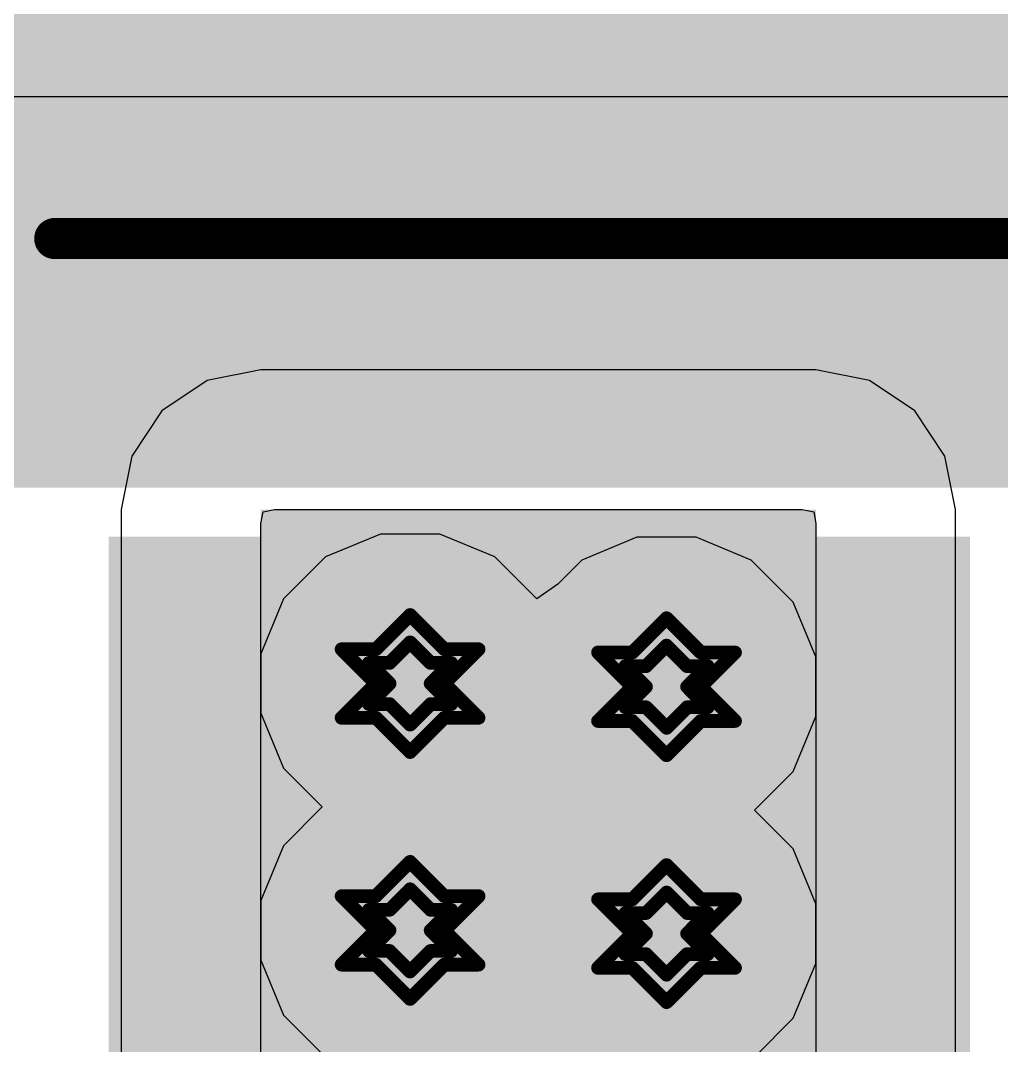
# Model space of a CAD drawing. Header units: inches. Extents: x -5 to 5328, y -4 to 5281.
# Drawn here: x 110.097 to 113.735, y 49.103 to 52.903 of the extents above; entities that cross this region are included whole.
import ezdxf

# ---------------------------------------------------------------- set-up
doc = ezdxf.new("R2010")
doc.units = ezdxf.units.IN
for name, color, linetype in [('Bottom Layer', 5, 'Continuous'), ('Bottom Solder', 6, 'Continuous'), ('Drill Drawing', 1, 'Continuous'), ('Layer 1', 16, 'Continuous'), ('Layer 2', 76, 'Continuous'), ('Top Layer', 1, 'Continuous'), ('Top Overlay', 2, 'Continuous'), ('Top Paste', 8, 'Continuous'), ('Top Solder', 216, 'Continuous'), ('Via Holes', 16, 'Continuous')]:
    doc.layers.add(name, color=color, linetype=linetype)

# ---------------------------------------------------------------- blocks, each defined once
blk = doc.blocks.new('HTSSOP_14_EP_14')
at = {"layer": 'Top Layer'}
blk.add_hatch(color=1, dxfattribs=at).paths.add_polyline_path([(1.0276, 0.915), (1.0276, -0.915), (-1.0274, -0.915), (-1.0274, 0.915)])
at = {"layer": 'Top Paste'}
blk.add_hatch(color=8, dxfattribs=at).paths.add_polyline_path([(1.0276, 0.915), (1.0276, -0.915), (-1.0274, -0.915), (-1.0274, 0.915)])
at = {"layer": 'Top Solder'}
blk.add_hatch(color=216, dxfattribs=at).paths.add_polyline_path([(1.0784, 0.9658), (1.0784, -0.9658), (-1.0782, -0.9658), (-1.0782, 0.9658)])
at = {"layer": 'Top Overlay'}
blk.add_lwpolyline([(-1.7713, 2.5762, 0.1524, 0.1524, 0), (1.7715, 2.5762, 0.1524, 0.1524, 0)], format="xyseb", dxfattribs=at)
for points in [[(-1.8094, 2.5762, 0.0762, 0.0762, 1), (-1.7332, 2.5762, 0.0762, 0.0762, 1)], [(1.7334, 2.5762, 0.0762, 0.0762, 1), (1.8096, 2.5762, 0.0762, 0.0762, 1)]]:
    blk.add_lwpolyline(points, format="xyseb", close=True, dxfattribs=at)

msp = doc.modelspace()

# ---------------------------------------------------------------- hatches: boundary and pattern name
at = {"layer": 'Bottom Layer'}
msp.add_hatch(color=5, dxfattribs=at).paths.add_polyline_path([(110.9877, 51.0898), (110.9877, 47.2361), (113.0465, 47.2361), (113.0465, 51.0898)])
h = msp.add_hatch(color=5, dxfattribs=at)
edge = h.paths.add_edge_path()
edge.add_arc((111.5415, 50.4451), 0.3, 0, 360)
h = msp.add_hatch(color=5, dxfattribs=at)
edge = h.paths.add_edge_path()
edge.add_arc((112.4925, 50.4332), 0.3, 0, 360)
h = msp.add_hatch(color=5, dxfattribs=at)
edge = h.paths.add_edge_path()
edge.add_arc((111.5415, 49.5301), 0.3, 0, 360)
h = msp.add_hatch(color=5, dxfattribs=at)
edge = h.paths.add_edge_path()
edge.add_arc((112.4925, 49.5182), 0.3, 0, 360)
at = {"layer": 'Bottom Solder'}
h = msp.add_hatch(color=6, dxfattribs=at)
edge = h.paths.add_edge_path()
edge.add_arc((111.5415, 50.4451), 0.4016, 0, 360)
h = msp.add_hatch(color=6, dxfattribs=at)
edge = h.paths.add_edge_path()
edge.add_arc((112.4925, 50.4332), 0.4016, 0, 360)
h = msp.add_hatch(color=6, dxfattribs=at)
edge = h.paths.add_edge_path()
edge.add_arc((111.5415, 49.5301), 0.4016, 0, 360)
h = msp.add_hatch(color=6, dxfattribs=at)
edge = h.paths.add_edge_path()
edge.add_arc((112.4925, 49.5182), 0.4016, 0, 360)
at = {"layer": 'Layer 1'}
h = msp.add_hatch(color=16, dxfattribs=at)
edge = h.paths.add_edge_path()
edge.add_arc((111.5415, 50.4451), 0.3, 0, 360)
h = msp.add_hatch(color=16, dxfattribs=at)
edge = h.paths.add_edge_path()
edge.add_arc((112.4925, 50.4332), 0.3, 0, 360)
h = msp.add_hatch(color=16, dxfattribs=at)
edge = h.paths.add_edge_path()
edge.add_arc((111.5415, 49.5301), 0.3, 0, 360)
h = msp.add_hatch(color=16, dxfattribs=at)
edge = h.paths.add_edge_path()
edge.add_arc((112.4925, 49.5182), 0.3, 0, 360)
at = {"layer": 'Layer 2'}
h = msp.add_hatch(color=76, dxfattribs=at)
edge = h.paths.add_edge_path()
edge.add_arc((111.5415, 50.4451), 0.3, 0, 360)
h = msp.add_hatch(color=76, dxfattribs=at)
edge = h.paths.add_edge_path()
edge.add_arc((112.4925, 50.4332), 0.3, 0, 360)
h = msp.add_hatch(color=76, dxfattribs=at)
edge = h.paths.add_edge_path()
edge.add_arc((111.5415, 49.5301), 0.3, 0, 360)
h = msp.add_hatch(color=76, dxfattribs=at)
edge = h.paths.add_edge_path()
edge.add_arc((112.4925, 49.5182), 0.3, 0, 360)
at = {"layer": 'Top Layer'}
for points in [[(105.3594, 51.1706), (116.8602, 51.1706), (116.8602, 56.8122), (105.3594, 56.8122)], [(110.4241, 46.942), (113.6178, 46.942), (113.6178, 50.9896), (110.4241, 50.9896)]]:
    msp.add_hatch(color=1, dxfattribs=at).paths.add_polyline_path(points)
h = msp.add_hatch(color=1, dxfattribs=at)
edge = h.paths.add_edge_path()
edge.add_arc((111.5415, 50.4451), 0.3, 0, 360)
h = msp.add_hatch(color=1, dxfattribs=at)
edge = h.paths.add_edge_path()
edge.add_arc((112.4925, 50.4332), 0.3, 0, 360)
h = msp.add_hatch(color=1, dxfattribs=at)
edge = h.paths.add_edge_path()
edge.add_arc((111.5415, 49.5301), 0.3, 0, 360)
h = msp.add_hatch(color=1, dxfattribs=at)
edge = h.paths.add_edge_path()
edge.add_arc((112.4925, 49.5182), 0.3, 0, 360)
at = {"layer": 'Top Solder'}
h = msp.add_hatch(color=216, dxfattribs=at)
edge = h.paths.add_edge_path()
edge.add_arc((111.5415, 50.4451), 0.4016, 0, 360)
h = msp.add_hatch(color=216, dxfattribs=at)
edge = h.paths.add_edge_path()
edge.add_arc((112.4925, 50.4332), 0.4016, 0, 360)
h = msp.add_hatch(color=216, dxfattribs=at)
edge = h.paths.add_edge_path()
edge.add_arc((111.5415, 49.5301), 0.4016, 0, 360)
h = msp.add_hatch(color=216, dxfattribs=at)
edge = h.paths.add_edge_path()
edge.add_arc((112.4925, 49.5182), 0.4016, 0, 360)
at = {"layer": 'Via Holes'}
h = msp.add_hatch(color=7, dxfattribs=at)
edge = h.paths.add_edge_path()
edge.add_arc((111.5415, 50.4451), 0.15, 0, 360)
h = msp.add_hatch(color=7, dxfattribs=at)
edge = h.paths.add_edge_path()
edge.add_arc((112.4925, 50.4332), 0.15, 0, 360)
h = msp.add_hatch(color=7, dxfattribs=at)
edge = h.paths.add_edge_path()
edge.add_arc((111.5415, 49.5301), 0.15, 0, 360)
h = msp.add_hatch(color=7, dxfattribs=at)
edge = h.paths.add_edge_path()
edge.add_arc((112.4925, 49.5182), 0.15, 0, 360)

# ---------------------------------------------------------------- linework, layer by layer
at = {"layer": 'Bottom Layer'}
for p, q in [((110.9877, 51.6078), (110.7895, 51.5683)), ((113.0465, 51.6078), (110.9877, 51.6078)), ((113.2447, 51.5683), (113.0465, 51.6078)), ((110.7895, 51.5683), (110.6215, 51.4561)), ((113.4128, 51.4561), (113.2447, 51.5683)), ((110.6215, 51.4561), (110.5092, 51.288)), ((113.525, 51.288), (113.4128, 51.4561)), ((110.5092, 51.288), (110.4698, 51.0898)), ((113.5645, 51.0898), (113.525, 51.288)), ((110.4698, 51.0898), (110.4698, 47.2361)), ((110.9877, 51.0388), (110.9962, 51.0813)), ((110.9962, 51.0813), (111.0387, 51.0898)), ((111.0387, 51.0898), (112.9955, 51.0898)), ((112.9955, 51.0898), (113.0381, 51.0813)), ((113.0381, 51.0813), (113.0465, 51.0388)), ((113.5645, 47.2361), (113.5645, 51.0898)), ((110.9877, 47.2871), (110.9877, 51.0388)), ((113.0465, 51.0388), (113.0465, 47.2871))]:
    msp.add_line(p, q, dxfattribs=at)
at = {"layer": 'Drill Drawing'}
for points in [[(111.4145, 50.5721, 0.0508, 0.0508, 0), (111.5415, 50.6991, 0.0508, 0.0508, 0)], [(111.5415, 50.6991, 0.0508, 0.0508, 0), (111.6685, 50.5721, 0.0508, 0.0508, 0)], [(112.3655, 50.5602, 0.0508, 0.0508, 0), (112.4925, 50.6872, 0.0508, 0.0508, 0)], [(112.4925, 50.6872, 0.0508, 0.0508, 0), (112.6195, 50.5602, 0.0508, 0.0508, 0)], [(111.4653, 50.5213, 0.0508, 0.0508, 0), (111.5415, 50.5975, 0.0508, 0.0508, 0)], [(111.5415, 50.5975, 0.0508, 0.0508, 0), (111.6177, 50.5213, 0.0508, 0.0508, 0)], [(112.4163, 50.5094, 0.0508, 0.0508, 0), (112.4925, 50.5856, 0.0508, 0.0508, 0)], [(112.4925, 50.5856, 0.0508, 0.0508, 0), (112.5687, 50.5094, 0.0508, 0.0508, 0)], [(111.2875, 50.5721, 0.0508, 0.0508, 0), (111.4145, 50.4451, 0.0508, 0.0508, 0)], [(111.2875, 50.5721, 0.0508, 0.0508, 0), (111.4145, 50.5721, 0.0508, 0.0508, 0)], [(111.6685, 50.5721, 0.0508, 0.0508, 0), (111.7955, 50.5721, 0.0508, 0.0508, 0)], [(111.6685, 50.4451, 0.0508, 0.0508, 0), (111.7955, 50.5721, 0.0508, 0.0508, 0)], [(112.2385, 50.5602, 0.0508, 0.0508, 0), (112.3655, 50.4332, 0.0508, 0.0508, 0)], [(112.2385, 50.5602, 0.0508, 0.0508, 0), (112.3655, 50.5602, 0.0508, 0.0508, 0)], [(112.6195, 50.5602, 0.0508, 0.0508, 0), (112.7465, 50.5602, 0.0508, 0.0508, 0)], [(112.6195, 50.4332, 0.0508, 0.0508, 0), (112.7465, 50.5602, 0.0508, 0.0508, 0)], [(111.3891, 50.5213, 0.0508, 0.0508, 0), (111.4653, 50.4451, 0.0508, 0.0508, 0)], [(111.3891, 50.5213, 0.0508, 0.0508, 0), (111.4653, 50.5213, 0.0508, 0.0508, 0)], [(111.6177, 50.5213, 0.0508, 0.0508, 0), (111.6939, 50.5213, 0.0508, 0.0508, 0)], [(111.6177, 50.4451, 0.0508, 0.0508, 0), (111.6939, 50.5213, 0.0508, 0.0508, 0)], [(112.3401, 50.5094, 0.0508, 0.0508, 0), (112.4163, 50.4332, 0.0508, 0.0508, 0)], [(112.3401, 50.5094, 0.0508, 0.0508, 0), (112.4163, 50.5094, 0.0508, 0.0508, 0)], [(112.5687, 50.5094, 0.0508, 0.0508, 0), (112.6449, 50.5094, 0.0508, 0.0508, 0)], [(112.5687, 50.4332, 0.0508, 0.0508, 0), (112.6449, 50.5094, 0.0508, 0.0508, 0)], [(111.2875, 50.3181, 0.0508, 0.0508, 0), (111.4145, 50.4451, 0.0508, 0.0508, 0)], [(111.3891, 50.3689, 0.0508, 0.0508, 0), (111.4653, 50.4451, 0.0508, 0.0508, 0)], [(111.6177, 50.4451, 0.0508, 0.0508, 0), (111.6939, 50.3689, 0.0508, 0.0508, 0)], [(111.6685, 50.4451, 0.0508, 0.0508, 0), (111.7955, 50.3181, 0.0508, 0.0508, 0)], [(112.2385, 50.3062, 0.0508, 0.0508, 0), (112.3655, 50.4332, 0.0508, 0.0508, 0)], [(112.3401, 50.357, 0.0508, 0.0508, 0), (112.4163, 50.4332, 0.0508, 0.0508, 0)], [(112.5687, 50.4332, 0.0508, 0.0508, 0), (112.6449, 50.357, 0.0508, 0.0508, 0)], [(112.6195, 50.4332, 0.0508, 0.0508, 0), (112.7465, 50.3062, 0.0508, 0.0508, 0)], [(111.3891, 50.3689, 0.0508, 0.0508, 0), (111.4653, 50.3689, 0.0508, 0.0508, 0)], [(111.4653, 50.3689, 0.0508, 0.0508, 0), (111.5415, 50.2927, 0.0508, 0.0508, 0)], [(111.5415, 50.2927, 0.0508, 0.0508, 0), (111.6177, 50.3689, 0.0508, 0.0508, 0)], [(111.6177, 50.3689, 0.0508, 0.0508, 0), (111.6939, 50.3689, 0.0508, 0.0508, 0)], [(112.3401, 50.357, 0.0508, 0.0508, 0), (112.4163, 50.357, 0.0508, 0.0508, 0)], [(112.4163, 50.357, 0.0508, 0.0508, 0), (112.4925, 50.2808, 0.0508, 0.0508, 0)], [(112.4925, 50.2808, 0.0508, 0.0508, 0), (112.5687, 50.357, 0.0508, 0.0508, 0)], [(112.5687, 50.357, 0.0508, 0.0508, 0), (112.6449, 50.357, 0.0508, 0.0508, 0)], [(111.2875, 50.3181, 0.0508, 0.0508, 0), (111.4145, 50.3181, 0.0508, 0.0508, 0)], [(111.4145, 50.3181, 0.0508, 0.0508, 0), (111.5415, 50.1911, 0.0508, 0.0508, 0)], [(111.5415, 50.1911, 0.0508, 0.0508, 0), (111.6685, 50.3181, 0.0508, 0.0508, 0)], [(111.6685, 50.3181, 0.0508, 0.0508, 0), (111.7955, 50.3181, 0.0508, 0.0508, 0)], [(112.2385, 50.3062, 0.0508, 0.0508, 0), (112.3655, 50.3062, 0.0508, 0.0508, 0)], [(112.3655, 50.3062, 0.0508, 0.0508, 0), (112.4925, 50.1792, 0.0508, 0.0508, 0)], [(112.4925, 50.1792, 0.0508, 0.0508, 0), (112.6195, 50.3062, 0.0508, 0.0508, 0)], [(112.6195, 50.3062, 0.0508, 0.0508, 0), (112.7465, 50.3062, 0.0508, 0.0508, 0)], [(111.4145, 49.6571, 0.0508, 0.0508, 0), (111.5415, 49.7841, 0.0508, 0.0508, 0)], [(111.5415, 49.7841, 0.0508, 0.0508, 0), (111.6685, 49.6571, 0.0508, 0.0508, 0)], [(112.3655, 49.6452, 0.0508, 0.0508, 0), (112.4925, 49.7722, 0.0508, 0.0508, 0)], [(112.4925, 49.7722, 0.0508, 0.0508, 0), (112.6195, 49.6452, 0.0508, 0.0508, 0)], [(111.4653, 49.6063, 0.0508, 0.0508, 0), (111.5415, 49.6825, 0.0508, 0.0508, 0)], [(111.5415, 49.6825, 0.0508, 0.0508, 0), (111.6177, 49.6063, 0.0508, 0.0508, 0)], [(112.4163, 49.5944, 0.0508, 0.0508, 0), (112.4925, 49.6706, 0.0508, 0.0508, 0)], [(112.4925, 49.6706, 0.0508, 0.0508, 0), (112.5687, 49.5944, 0.0508, 0.0508, 0)], [(111.2875, 49.6571, 0.0508, 0.0508, 0), (111.4145, 49.5301, 0.0508, 0.0508, 0)], [(111.2875, 49.6571, 0.0508, 0.0508, 0), (111.4145, 49.6571, 0.0508, 0.0508, 0)], [(111.6685, 49.6571, 0.0508, 0.0508, 0), (111.7955, 49.6571, 0.0508, 0.0508, 0)], [(111.6685, 49.5301, 0.0508, 0.0508, 0), (111.7955, 49.6571, 0.0508, 0.0508, 0)], [(112.2385, 49.6452, 0.0508, 0.0508, 0), (112.3655, 49.5182, 0.0508, 0.0508, 0)], [(112.2385, 49.6452, 0.0508, 0.0508, 0), (112.3655, 49.6452, 0.0508, 0.0508, 0)], [(112.6195, 49.6452, 0.0508, 0.0508, 0), (112.7465, 49.6452, 0.0508, 0.0508, 0)], [(112.6195, 49.5182, 0.0508, 0.0508, 0), (112.7465, 49.6452, 0.0508, 0.0508, 0)], [(111.3891, 49.6063, 0.0508, 0.0508, 0), (111.4653, 49.5301, 0.0508, 0.0508, 0)], [(111.3891, 49.6063, 0.0508, 0.0508, 0), (111.4653, 49.6063, 0.0508, 0.0508, 0)], [(111.6177, 49.6063, 0.0508, 0.0508, 0), (111.6939, 49.6063, 0.0508, 0.0508, 0)], [(111.6177, 49.5301, 0.0508, 0.0508, 0), (111.6939, 49.6063, 0.0508, 0.0508, 0)], [(112.3401, 49.5944, 0.0508, 0.0508, 0), (112.4163, 49.5182, 0.0508, 0.0508, 0)], [(112.3401, 49.5944, 0.0508, 0.0508, 0), (112.4163, 49.5944, 0.0508, 0.0508, 0)], [(112.5687, 49.5944, 0.0508, 0.0508, 0), (112.6449, 49.5944, 0.0508, 0.0508, 0)], [(112.5687, 49.5182, 0.0508, 0.0508, 0), (112.6449, 49.5944, 0.0508, 0.0508, 0)], [(111.2875, 49.4031, 0.0508, 0.0508, 0), (111.4145, 49.5301, 0.0508, 0.0508, 0)], [(111.3891, 49.4539, 0.0508, 0.0508, 0), (111.4653, 49.5301, 0.0508, 0.0508, 0)], [(111.6177, 49.5301, 0.0508, 0.0508, 0), (111.6939, 49.4539, 0.0508, 0.0508, 0)], [(111.6685, 49.5301, 0.0508, 0.0508, 0), (111.7955, 49.4031, 0.0508, 0.0508, 0)], [(112.2385, 49.3912, 0.0508, 0.0508, 0), (112.3655, 49.5182, 0.0508, 0.0508, 0)], [(112.3401, 49.442, 0.0508, 0.0508, 0), (112.4163, 49.5182, 0.0508, 0.0508, 0)], [(112.5687, 49.5182, 0.0508, 0.0508, 0), (112.6449, 49.442, 0.0508, 0.0508, 0)], [(112.6195, 49.5182, 0.0508, 0.0508, 0), (112.7465, 49.3912, 0.0508, 0.0508, 0)], [(111.3891, 49.4539, 0.0508, 0.0508, 0), (111.4653, 49.4539, 0.0508, 0.0508, 0)], [(111.4653, 49.4539, 0.0508, 0.0508, 0), (111.5415, 49.3777, 0.0508, 0.0508, 0)], [(111.5415, 49.3777, 0.0508, 0.0508, 0), (111.6177, 49.4539, 0.0508, 0.0508, 0)], [(111.6177, 49.4539, 0.0508, 0.0508, 0), (111.6939, 49.4539, 0.0508, 0.0508, 0)], [(112.3401, 49.442, 0.0508, 0.0508, 0), (112.4163, 49.442, 0.0508, 0.0508, 0)], [(112.4163, 49.442, 0.0508, 0.0508, 0), (112.4925, 49.3658, 0.0508, 0.0508, 0)], [(112.4925, 49.3658, 0.0508, 0.0508, 0), (112.5687, 49.442, 0.0508, 0.0508, 0)], [(112.5687, 49.442, 0.0508, 0.0508, 0), (112.6449, 49.442, 0.0508, 0.0508, 0)], [(111.2875, 49.4031, 0.0508, 0.0508, 0), (111.4145, 49.4031, 0.0508, 0.0508, 0)], [(111.4145, 49.4031, 0.0508, 0.0508, 0), (111.5415, 49.2761, 0.0508, 0.0508, 0)], [(111.5415, 49.2761, 0.0508, 0.0508, 0), (111.6685, 49.4031, 0.0508, 0.0508, 0)], [(111.6685, 49.4031, 0.0508, 0.0508, 0), (111.7955, 49.4031, 0.0508, 0.0508, 0)], [(112.2385, 49.3912, 0.0508, 0.0508, 0), (112.3655, 49.3912, 0.0508, 0.0508, 0)], [(112.3655, 49.3912, 0.0508, 0.0508, 0), (112.4925, 49.2642, 0.0508, 0.0508, 0)], [(112.4925, 49.2642, 0.0508, 0.0508, 0), (112.6195, 49.3912, 0.0508, 0.0508, 0)], [(112.6195, 49.3912, 0.0508, 0.0508, 0), (112.7465, 49.3912, 0.0508, 0.0508, 0)]]:
    msp.add_lwpolyline(points, format="xyseb", dxfattribs=at)
for points in [[(111.5288, 50.6991, 0.0254, 0.0254, 1), (111.5542, 50.6991, 0.0254, 0.0254, 1)], [(111.5288, 50.6991, 0.0254, 0.0254, 1), (111.5542, 50.6991, 0.0254, 0.0254, 1)], [(112.4798, 50.6872, 0.0254, 0.0254, 1), (112.5052, 50.6872, 0.0254, 0.0254, 1)], [(112.4798, 50.6872, 0.0254, 0.0254, 1), (112.5052, 50.6872, 0.0254, 0.0254, 1)], [(111.5288, 50.5975, 0.0254, 0.0254, 1), (111.5542, 50.5975, 0.0254, 0.0254, 1)], [(111.5288, 50.5975, 0.0254, 0.0254, 1), (111.5542, 50.5975, 0.0254, 0.0254, 1)], [(112.4798, 50.5856, 0.0254, 0.0254, 1), (112.5052, 50.5856, 0.0254, 0.0254, 1)], [(112.4798, 50.5856, 0.0254, 0.0254, 1), (112.5052, 50.5856, 0.0254, 0.0254, 1)], [(111.2748, 50.5721, 0.0254, 0.0254, 1), (111.3002, 50.5721, 0.0254, 0.0254, 1)], [(111.2748, 50.5721, 0.0254, 0.0254, 1), (111.3002, 50.5721, 0.0254, 0.0254, 1)], [(111.4018, 50.5721, 0.0254, 0.0254, 1), (111.4272, 50.5721, 0.0254, 0.0254, 1)], [(111.4018, 50.5721, 0.0254, 0.0254, 1), (111.4272, 50.5721, 0.0254, 0.0254, 1)], [(111.6558, 50.5721, 0.0254, 0.0254, 1), (111.6812, 50.5721, 0.0254, 0.0254, 1)], [(111.6558, 50.5721, 0.0254, 0.0254, 1), (111.6812, 50.5721, 0.0254, 0.0254, 1)], [(111.7828, 50.5721, 0.0254, 0.0254, 1), (111.8082, 50.5721, 0.0254, 0.0254, 1)], [(111.7828, 50.5721, 0.0254, 0.0254, 1), (111.8082, 50.5721, 0.0254, 0.0254, 1)], [(112.2258, 50.5602, 0.0254, 0.0254, 1), (112.2512, 50.5602, 0.0254, 0.0254, 1)], [(112.2258, 50.5602, 0.0254, 0.0254, 1), (112.2512, 50.5602, 0.0254, 0.0254, 1)], [(112.3528, 50.5602, 0.0254, 0.0254, 1), (112.3782, 50.5602, 0.0254, 0.0254, 1)], [(112.3528, 50.5602, 0.0254, 0.0254, 1), (112.3782, 50.5602, 0.0254, 0.0254, 1)], [(112.6068, 50.5602, 0.0254, 0.0254, 1), (112.6322, 50.5602, 0.0254, 0.0254, 1)], [(112.6068, 50.5602, 0.0254, 0.0254, 1), (112.6322, 50.5602, 0.0254, 0.0254, 1)], [(112.7338, 50.5602, 0.0254, 0.0254, 1), (112.7592, 50.5602, 0.0254, 0.0254, 1)], [(112.7338, 50.5602, 0.0254, 0.0254, 1), (112.7592, 50.5602, 0.0254, 0.0254, 1)], [(111.3764, 50.5213, 0.0254, 0.0254, 1), (111.4018, 50.5213, 0.0254, 0.0254, 1)], [(111.3764, 50.5213, 0.0254, 0.0254, 1), (111.4018, 50.5213, 0.0254, 0.0254, 1)], [(111.4526, 50.5213, 0.0254, 0.0254, 1), (111.478, 50.5213, 0.0254, 0.0254, 1)], [(111.4526, 50.5213, 0.0254, 0.0254, 1), (111.478, 50.5213, 0.0254, 0.0254, 1)], [(111.605, 50.5213, 0.0254, 0.0254, 1), (111.6304, 50.5213, 0.0254, 0.0254, 1)], [(111.605, 50.5213, 0.0254, 0.0254, 1), (111.6304, 50.5213, 0.0254, 0.0254, 1)], [(111.6812, 50.5213, 0.0254, 0.0254, 1), (111.7066, 50.5213, 0.0254, 0.0254, 1)], [(111.6812, 50.5213, 0.0254, 0.0254, 1), (111.7066, 50.5213, 0.0254, 0.0254, 1)], [(112.3274, 50.5094, 0.0254, 0.0254, 1), (112.3528, 50.5094, 0.0254, 0.0254, 1)], [(112.3274, 50.5094, 0.0254, 0.0254, 1), (112.3528, 50.5094, 0.0254, 0.0254, 1)], [(112.4036, 50.5094, 0.0254, 0.0254, 1), (112.429, 50.5094, 0.0254, 0.0254, 1)], [(112.4036, 50.5094, 0.0254, 0.0254, 1), (112.429, 50.5094, 0.0254, 0.0254, 1)], [(112.556, 50.5094, 0.0254, 0.0254, 1), (112.5814, 50.5094, 0.0254, 0.0254, 1)], [(112.556, 50.5094, 0.0254, 0.0254, 1), (112.5814, 50.5094, 0.0254, 0.0254, 1)], [(112.6322, 50.5094, 0.0254, 0.0254, 1), (112.6576, 50.5094, 0.0254, 0.0254, 1)], [(112.6322, 50.5094, 0.0254, 0.0254, 1), (112.6576, 50.5094, 0.0254, 0.0254, 1)], [(111.4018, 50.4451, 0.0254, 0.0254, 1), (111.4272, 50.4451, 0.0254, 0.0254, 1)], [(111.4018, 50.4451, 0.0254, 0.0254, 1), (111.4272, 50.4451, 0.0254, 0.0254, 1)], [(111.4526, 50.4451, 0.0254, 0.0254, 1), (111.478, 50.4451, 0.0254, 0.0254, 1)], [(111.4526, 50.4451, 0.0254, 0.0254, 1), (111.478, 50.4451, 0.0254, 0.0254, 1)], [(111.605, 50.4451, 0.0254, 0.0254, 1), (111.6304, 50.4451, 0.0254, 0.0254, 1)], [(111.605, 50.4451, 0.0254, 0.0254, 1), (111.6304, 50.4451, 0.0254, 0.0254, 1)], [(111.6558, 50.4451, 0.0254, 0.0254, 1), (111.6812, 50.4451, 0.0254, 0.0254, 1)], [(111.6558, 50.4451, 0.0254, 0.0254, 1), (111.6812, 50.4451, 0.0254, 0.0254, 1)], [(112.3528, 50.4332, 0.0254, 0.0254, 1), (112.3782, 50.4332, 0.0254, 0.0254, 1)], [(112.3528, 50.4332, 0.0254, 0.0254, 1), (112.3782, 50.4332, 0.0254, 0.0254, 1)], [(112.4036, 50.4332, 0.0254, 0.0254, 1), (112.429, 50.4332, 0.0254, 0.0254, 1)], [(112.4036, 50.4332, 0.0254, 0.0254, 1), (112.429, 50.4332, 0.0254, 0.0254, 1)], [(112.556, 50.4332, 0.0254, 0.0254, 1), (112.5814, 50.4332, 0.0254, 0.0254, 1)], [(112.556, 50.4332, 0.0254, 0.0254, 1), (112.5814, 50.4332, 0.0254, 0.0254, 1)], [(112.6068, 50.4332, 0.0254, 0.0254, 1), (112.6322, 50.4332, 0.0254, 0.0254, 1)], [(112.6068, 50.4332, 0.0254, 0.0254, 1), (112.6322, 50.4332, 0.0254, 0.0254, 1)], [(111.3764, 50.3689, 0.0254, 0.0254, 1), (111.4018, 50.3689, 0.0254, 0.0254, 1)], [(111.3764, 50.3689, 0.0254, 0.0254, 1), (111.4018, 50.3689, 0.0254, 0.0254, 1)], [(111.4526, 50.3689, 0.0254, 0.0254, 1), (111.478, 50.3689, 0.0254, 0.0254, 1)], [(111.4526, 50.3689, 0.0254, 0.0254, 1), (111.478, 50.3689, 0.0254, 0.0254, 1)], [(111.605, 50.3689, 0.0254, 0.0254, 1), (111.6304, 50.3689, 0.0254, 0.0254, 1)], [(111.605, 50.3689, 0.0254, 0.0254, 1), (111.6304, 50.3689, 0.0254, 0.0254, 1)], [(111.6812, 50.3689, 0.0254, 0.0254, 1), (111.7066, 50.3689, 0.0254, 0.0254, 1)], [(111.6812, 50.3689, 0.0254, 0.0254, 1), (111.7066, 50.3689, 0.0254, 0.0254, 1)], [(112.3274, 50.357, 0.0254, 0.0254, 1), (112.3528, 50.357, 0.0254, 0.0254, 1)], [(112.3274, 50.357, 0.0254, 0.0254, 1), (112.3528, 50.357, 0.0254, 0.0254, 1)], [(112.4036, 50.357, 0.0254, 0.0254, 1), (112.429, 50.357, 0.0254, 0.0254, 1)], [(112.4036, 50.357, 0.0254, 0.0254, 1), (112.429, 50.357, 0.0254, 0.0254, 1)], [(112.556, 50.357, 0.0254, 0.0254, 1), (112.5814, 50.357, 0.0254, 0.0254, 1)], [(112.556, 50.357, 0.0254, 0.0254, 1), (112.5814, 50.357, 0.0254, 0.0254, 1)], [(112.6322, 50.357, 0.0254, 0.0254, 1), (112.6576, 50.357, 0.0254, 0.0254, 1)], [(112.6322, 50.357, 0.0254, 0.0254, 1), (112.6576, 50.357, 0.0254, 0.0254, 1)], [(111.2748, 50.3181, 0.0254, 0.0254, 1), (111.3002, 50.3181, 0.0254, 0.0254, 1)], [(111.2748, 50.3181, 0.0254, 0.0254, 1), (111.3002, 50.3181, 0.0254, 0.0254, 1)], [(111.4018, 50.3181, 0.0254, 0.0254, 1), (111.4272, 50.3181, 0.0254, 0.0254, 1)], [(111.4018, 50.3181, 0.0254, 0.0254, 1), (111.4272, 50.3181, 0.0254, 0.0254, 1)], [(111.6558, 50.3181, 0.0254, 0.0254, 1), (111.6812, 50.3181, 0.0254, 0.0254, 1)], [(111.6558, 50.3181, 0.0254, 0.0254, 1), (111.6812, 50.3181, 0.0254, 0.0254, 1)], [(111.7828, 50.3181, 0.0254, 0.0254, 1), (111.8082, 50.3181, 0.0254, 0.0254, 1)], [(111.7828, 50.3181, 0.0254, 0.0254, 1), (111.8082, 50.3181, 0.0254, 0.0254, 1)], [(111.5288, 50.2927, 0.0254, 0.0254, 1), (111.5542, 50.2927, 0.0254, 0.0254, 1)], [(111.5288, 50.2927, 0.0254, 0.0254, 1), (111.5542, 50.2927, 0.0254, 0.0254, 1)], [(112.2258, 50.3062, 0.0254, 0.0254, 1), (112.2512, 50.3062, 0.0254, 0.0254, 1)], [(112.2258, 50.3062, 0.0254, 0.0254, 1), (112.2512, 50.3062, 0.0254, 0.0254, 1)], [(112.3528, 50.3062, 0.0254, 0.0254, 1), (112.3782, 50.3062, 0.0254, 0.0254, 1)], [(112.3528, 50.3062, 0.0254, 0.0254, 1), (112.3782, 50.3062, 0.0254, 0.0254, 1)], [(112.4798, 50.2808, 0.0254, 0.0254, 1), (112.5052, 50.2808, 0.0254, 0.0254, 1)], [(112.4798, 50.2808, 0.0254, 0.0254, 1), (112.5052, 50.2808, 0.0254, 0.0254, 1)], [(112.6068, 50.3062, 0.0254, 0.0254, 1), (112.6322, 50.3062, 0.0254, 0.0254, 1)], [(112.6068, 50.3062, 0.0254, 0.0254, 1), (112.6322, 50.3062, 0.0254, 0.0254, 1)], [(112.7338, 50.3062, 0.0254, 0.0254, 1), (112.7592, 50.3062, 0.0254, 0.0254, 1)], [(112.7338, 50.3062, 0.0254, 0.0254, 1), (112.7592, 50.3062, 0.0254, 0.0254, 1)], [(111.5288, 50.1911, 0.0254, 0.0254, 1), (111.5542, 50.1911, 0.0254, 0.0254, 1)], [(111.5288, 50.1911, 0.0254, 0.0254, 1), (111.5542, 50.1911, 0.0254, 0.0254, 1)], [(112.4798, 50.1792, 0.0254, 0.0254, 1), (112.5052, 50.1792, 0.0254, 0.0254, 1)], [(112.4798, 50.1792, 0.0254, 0.0254, 1), (112.5052, 50.1792, 0.0254, 0.0254, 1)], [(111.5288, 49.7841, 0.0254, 0.0254, 1), (111.5542, 49.7841, 0.0254, 0.0254, 1)], [(111.5288, 49.7841, 0.0254, 0.0254, 1), (111.5542, 49.7841, 0.0254, 0.0254, 1)], [(112.4798, 49.7722, 0.0254, 0.0254, 1), (112.5052, 49.7722, 0.0254, 0.0254, 1)], [(112.4798, 49.7722, 0.0254, 0.0254, 1), (112.5052, 49.7722, 0.0254, 0.0254, 1)], [(111.5288, 49.6825, 0.0254, 0.0254, 1), (111.5542, 49.6825, 0.0254, 0.0254, 1)], [(111.5288, 49.6825, 0.0254, 0.0254, 1), (111.5542, 49.6825, 0.0254, 0.0254, 1)], [(112.4798, 49.6706, 0.0254, 0.0254, 1), (112.5052, 49.6706, 0.0254, 0.0254, 1)], [(112.4798, 49.6706, 0.0254, 0.0254, 1), (112.5052, 49.6706, 0.0254, 0.0254, 1)], [(111.2748, 49.6571, 0.0254, 0.0254, 1), (111.3002, 49.6571, 0.0254, 0.0254, 1)], [(111.2748, 49.6571, 0.0254, 0.0254, 1), (111.3002, 49.6571, 0.0254, 0.0254, 1)], [(111.4018, 49.6571, 0.0254, 0.0254, 1), (111.4272, 49.6571, 0.0254, 0.0254, 1)], [(111.4018, 49.6571, 0.0254, 0.0254, 1), (111.4272, 49.6571, 0.0254, 0.0254, 1)], [(111.6558, 49.6571, 0.0254, 0.0254, 1), (111.6812, 49.6571, 0.0254, 0.0254, 1)], [(111.6558, 49.6571, 0.0254, 0.0254, 1), (111.6812, 49.6571, 0.0254, 0.0254, 1)], [(111.7828, 49.6571, 0.0254, 0.0254, 1), (111.8082, 49.6571, 0.0254, 0.0254, 1)], [(111.7828, 49.6571, 0.0254, 0.0254, 1), (111.8082, 49.6571, 0.0254, 0.0254, 1)], [(112.2258, 49.6452, 0.0254, 0.0254, 1), (112.2512, 49.6452, 0.0254, 0.0254, 1)], [(112.2258, 49.6452, 0.0254, 0.0254, 1), (112.2512, 49.6452, 0.0254, 0.0254, 1)], [(112.3528, 49.6452, 0.0254, 0.0254, 1), (112.3782, 49.6452, 0.0254, 0.0254, 1)], [(112.3528, 49.6452, 0.0254, 0.0254, 1), (112.3782, 49.6452, 0.0254, 0.0254, 1)], [(112.6068, 49.6452, 0.0254, 0.0254, 1), (112.6322, 49.6452, 0.0254, 0.0254, 1)], [(112.6068, 49.6452, 0.0254, 0.0254, 1), (112.6322, 49.6452, 0.0254, 0.0254, 1)], [(112.7338, 49.6452, 0.0254, 0.0254, 1), (112.7592, 49.6452, 0.0254, 0.0254, 1)], [(112.7338, 49.6452, 0.0254, 0.0254, 1), (112.7592, 49.6452, 0.0254, 0.0254, 1)], [(111.3764, 49.6063, 0.0254, 0.0254, 1), (111.4018, 49.6063, 0.0254, 0.0254, 1)], [(111.3764, 49.6063, 0.0254, 0.0254, 1), (111.4018, 49.6063, 0.0254, 0.0254, 1)], [(111.4526, 49.6063, 0.0254, 0.0254, 1), (111.478, 49.6063, 0.0254, 0.0254, 1)], [(111.4526, 49.6063, 0.0254, 0.0254, 1), (111.478, 49.6063, 0.0254, 0.0254, 1)], [(111.605, 49.6063, 0.0254, 0.0254, 1), (111.6304, 49.6063, 0.0254, 0.0254, 1)], [(111.605, 49.6063, 0.0254, 0.0254, 1), (111.6304, 49.6063, 0.0254, 0.0254, 1)], [(111.6812, 49.6063, 0.0254, 0.0254, 1), (111.7066, 49.6063, 0.0254, 0.0254, 1)], [(111.6812, 49.6063, 0.0254, 0.0254, 1), (111.7066, 49.6063, 0.0254, 0.0254, 1)], [(112.3274, 49.5944, 0.0254, 0.0254, 1), (112.3528, 49.5944, 0.0254, 0.0254, 1)], [(112.3274, 49.5944, 0.0254, 0.0254, 1), (112.3528, 49.5944, 0.0254, 0.0254, 1)], [(112.4036, 49.5944, 0.0254, 0.0254, 1), (112.429, 49.5944, 0.0254, 0.0254, 1)], [(112.4036, 49.5944, 0.0254, 0.0254, 1), (112.429, 49.5944, 0.0254, 0.0254, 1)], [(112.556, 49.5944, 0.0254, 0.0254, 1), (112.5814, 49.5944, 0.0254, 0.0254, 1)], [(112.556, 49.5944, 0.0254, 0.0254, 1), (112.5814, 49.5944, 0.0254, 0.0254, 1)], [(112.6322, 49.5944, 0.0254, 0.0254, 1), (112.6576, 49.5944, 0.0254, 0.0254, 1)], [(112.6322, 49.5944, 0.0254, 0.0254, 1), (112.6576, 49.5944, 0.0254, 0.0254, 1)], [(111.4018, 49.5301, 0.0254, 0.0254, 1), (111.4272, 49.5301, 0.0254, 0.0254, 1)], [(111.4018, 49.5301, 0.0254, 0.0254, 1), (111.4272, 49.5301, 0.0254, 0.0254, 1)], [(111.4526, 49.5301, 0.0254, 0.0254, 1), (111.478, 49.5301, 0.0254, 0.0254, 1)], [(111.4526, 49.5301, 0.0254, 0.0254, 1), (111.478, 49.5301, 0.0254, 0.0254, 1)], [(111.605, 49.5301, 0.0254, 0.0254, 1), (111.6304, 49.5301, 0.0254, 0.0254, 1)], [(111.605, 49.5301, 0.0254, 0.0254, 1), (111.6304, 49.5301, 0.0254, 0.0254, 1)], [(111.6558, 49.5301, 0.0254, 0.0254, 1), (111.6812, 49.5301, 0.0254, 0.0254, 1)], [(111.6558, 49.5301, 0.0254, 0.0254, 1), (111.6812, 49.5301, 0.0254, 0.0254, 1)], [(112.3528, 49.5182, 0.0254, 0.0254, 1), (112.3782, 49.5182, 0.0254, 0.0254, 1)], [(112.3528, 49.5182, 0.0254, 0.0254, 1), (112.3782, 49.5182, 0.0254, 0.0254, 1)], [(112.4036, 49.5182, 0.0254, 0.0254, 1), (112.429, 49.5182, 0.0254, 0.0254, 1)], [(112.4036, 49.5182, 0.0254, 0.0254, 1), (112.429, 49.5182, 0.0254, 0.0254, 1)], [(112.556, 49.5182, 0.0254, 0.0254, 1), (112.5814, 49.5182, 0.0254, 0.0254, 1)], [(112.556, 49.5182, 0.0254, 0.0254, 1), (112.5814, 49.5182, 0.0254, 0.0254, 1)], [(112.6068, 49.5182, 0.0254, 0.0254, 1), (112.6322, 49.5182, 0.0254, 0.0254, 1)], [(112.6068, 49.5182, 0.0254, 0.0254, 1), (112.6322, 49.5182, 0.0254, 0.0254, 1)], [(111.3764, 49.4539, 0.0254, 0.0254, 1), (111.4018, 49.4539, 0.0254, 0.0254, 1)], [(111.3764, 49.4539, 0.0254, 0.0254, 1), (111.4018, 49.4539, 0.0254, 0.0254, 1)], [(111.4526, 49.4539, 0.0254, 0.0254, 1), (111.478, 49.4539, 0.0254, 0.0254, 1)], [(111.4526, 49.4539, 0.0254, 0.0254, 1), (111.478, 49.4539, 0.0254, 0.0254, 1)], [(111.605, 49.4539, 0.0254, 0.0254, 1), (111.6304, 49.4539, 0.0254, 0.0254, 1)], [(111.605, 49.4539, 0.0254, 0.0254, 1), (111.6304, 49.4539, 0.0254, 0.0254, 1)], [(111.6812, 49.4539, 0.0254, 0.0254, 1), (111.7066, 49.4539, 0.0254, 0.0254, 1)], [(111.6812, 49.4539, 0.0254, 0.0254, 1), (111.7066, 49.4539, 0.0254, 0.0254, 1)], [(112.3274, 49.442, 0.0254, 0.0254, 1), (112.3528, 49.442, 0.0254, 0.0254, 1)], [(112.3274, 49.442, 0.0254, 0.0254, 1), (112.3528, 49.442, 0.0254, 0.0254, 1)], [(112.4036, 49.442, 0.0254, 0.0254, 1), (112.429, 49.442, 0.0254, 0.0254, 1)], [(112.4036, 49.442, 0.0254, 0.0254, 1), (112.429, 49.442, 0.0254, 0.0254, 1)], [(112.556, 49.442, 0.0254, 0.0254, 1), (112.5814, 49.442, 0.0254, 0.0254, 1)], [(112.556, 49.442, 0.0254, 0.0254, 1), (112.5814, 49.442, 0.0254, 0.0254, 1)], [(112.6322, 49.442, 0.0254, 0.0254, 1), (112.6576, 49.442, 0.0254, 0.0254, 1)], [(112.6322, 49.442, 0.0254, 0.0254, 1), (112.6576, 49.442, 0.0254, 0.0254, 1)], [(111.2748, 49.4031, 0.0254, 0.0254, 1), (111.3002, 49.4031, 0.0254, 0.0254, 1)], [(111.2748, 49.4031, 0.0254, 0.0254, 1), (111.3002, 49.4031, 0.0254, 0.0254, 1)], [(111.4018, 49.4031, 0.0254, 0.0254, 1), (111.4272, 49.4031, 0.0254, 0.0254, 1)], [(111.4018, 49.4031, 0.0254, 0.0254, 1), (111.4272, 49.4031, 0.0254, 0.0254, 1)], [(111.6558, 49.4031, 0.0254, 0.0254, 1), (111.6812, 49.4031, 0.0254, 0.0254, 1)], [(111.6558, 49.4031, 0.0254, 0.0254, 1), (111.6812, 49.4031, 0.0254, 0.0254, 1)], [(111.7828, 49.4031, 0.0254, 0.0254, 1), (111.8082, 49.4031, 0.0254, 0.0254, 1)], [(111.7828, 49.4031, 0.0254, 0.0254, 1), (111.8082, 49.4031, 0.0254, 0.0254, 1)], [(111.5288, 49.3777, 0.0254, 0.0254, 1), (111.5542, 49.3777, 0.0254, 0.0254, 1)], [(111.5288, 49.3777, 0.0254, 0.0254, 1), (111.5542, 49.3777, 0.0254, 0.0254, 1)], [(112.2258, 49.3912, 0.0254, 0.0254, 1), (112.2512, 49.3912, 0.0254, 0.0254, 1)], [(112.2258, 49.3912, 0.0254, 0.0254, 1), (112.2512, 49.3912, 0.0254, 0.0254, 1)], [(112.3528, 49.3912, 0.0254, 0.0254, 1), (112.3782, 49.3912, 0.0254, 0.0254, 1)], [(112.3528, 49.3912, 0.0254, 0.0254, 1), (112.3782, 49.3912, 0.0254, 0.0254, 1)], [(112.4798, 49.3658, 0.0254, 0.0254, 1), (112.5052, 49.3658, 0.0254, 0.0254, 1)], [(112.4798, 49.3658, 0.0254, 0.0254, 1), (112.5052, 49.3658, 0.0254, 0.0254, 1)], [(112.6068, 49.3912, 0.0254, 0.0254, 1), (112.6322, 49.3912, 0.0254, 0.0254, 1)], [(112.6068, 49.3912, 0.0254, 0.0254, 1), (112.6322, 49.3912, 0.0254, 0.0254, 1)], [(112.7338, 49.3912, 0.0254, 0.0254, 1), (112.7592, 49.3912, 0.0254, 0.0254, 1)], [(112.7338, 49.3912, 0.0254, 0.0254, 1), (112.7592, 49.3912, 0.0254, 0.0254, 1)], [(111.5288, 49.2761, 0.0254, 0.0254, 1), (111.5542, 49.2761, 0.0254, 0.0254, 1)], [(111.5288, 49.2761, 0.0254, 0.0254, 1), (111.5542, 49.2761, 0.0254, 0.0254, 1)], [(112.4798, 49.2642, 0.0254, 0.0254, 1), (112.5052, 49.2642, 0.0254, 0.0254, 1)], [(112.4798, 49.2642, 0.0254, 0.0254, 1), (112.5052, 49.2642, 0.0254, 0.0254, 1)]]:
    msp.add_lwpolyline(points, format="xyseb", close=True, dxfattribs=at)
at = {"layer": 'Layer 2'}
for p, q in [((107.4928, 52.621), (120.8651, 52.621)), ((111.4313, 50.9991), (111.2277, 50.9148)), ((111.6517, 50.9991), (111.4313, 50.9991)), ((111.8553, 50.9148), (111.6517, 50.9991)), ((112.3823, 50.9872), (112.1787, 50.9028)), ((112.6027, 50.9872), (112.3823, 50.9872)), ((112.8063, 50.9028), (112.6027, 50.9872)), ((111.2277, 50.9148), (111.0718, 50.7589)), ((112.0111, 50.7589), (111.8553, 50.9148)), ((112.1787, 50.9028), (112.0893, 50.8135)), ((112.9622, 50.747), (112.8063, 50.9028)), ((112.0893, 50.8135), (112.0111, 50.7589)), ((111.0718, 50.7589), (110.9875, 50.5553)), ((113.0465, 50.5434), (112.9622, 50.747)), ((110.9875, 50.5553), (110.9875, 50.3349)), ((113.0465, 50.323), (113.0465, 50.5434)), ((110.9875, 50.3349), (111.0718, 50.1313)), ((112.9622, 50.1194), (113.0465, 50.323)), ((111.0718, 50.1313), (111.2155, 49.9876)), ((112.8185, 49.9757), (112.9622, 50.1194)), ((111.2155, 49.9876), (111.0718, 49.8439)), ((112.9622, 49.832), (112.8185, 49.9757)), ((111.0718, 49.8439), (110.9875, 49.6403)), ((113.0465, 49.6284), (112.9622, 49.832)), ((110.9875, 49.6403), (110.9875, 49.4199)), ((113.0465, 49.408), (113.0465, 49.6284)), ((110.9875, 49.4199), (111.0718, 49.2163)), ((112.9622, 49.2044), (113.0465, 49.408)), ((111.0718, 49.2163), (111.2155, 49.0726)), ((112.8185, 49.0607), (112.9622, 49.2044))]:
    msp.add_line(p, q, dxfattribs=at)

# ---------------------------------------------------------------- block references
msp.add_blockref('HTSSOP_14_EP_14', (111.9951, 49.5182))

doc.saveas('drawing.dxf')
